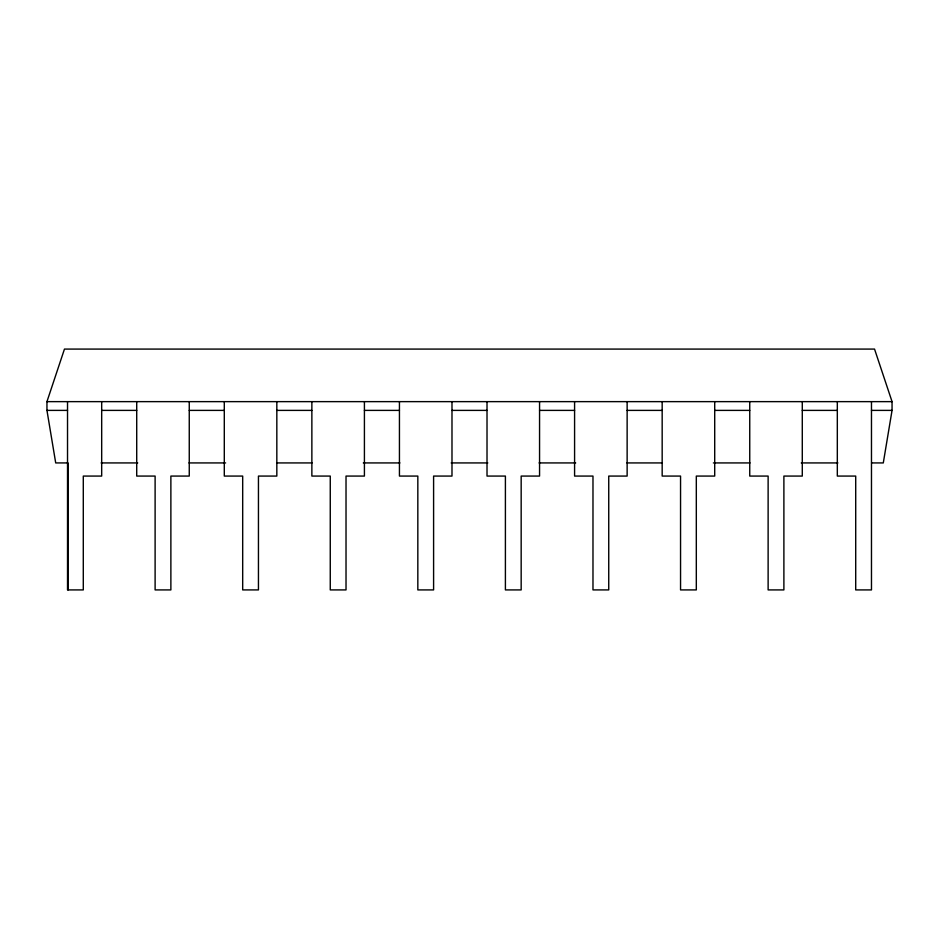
<?xml version="1.0" encoding="UTF-8"?>
<svg xmlns="http://www.w3.org/2000/svg" width="939" height="939" viewBox="0 0 939 939"><rect width="100%" height="100%" fill="white"/><g stroke="black" fill="none" stroke-linecap="round" stroke-linejoin="round"><path stroke-width="1.41" d="M67.42 462.927L55.706 462.927L46.95 410.39L46.95 401.634L64.462 349.085L874.538 349.085L892.05 401.634L892.05 410.39L883.294 462.927L871.58 462.927M46.95 401.634L892.05 401.634M46.95 410.39L67.526 410.39M101.682 410.39L136.718 410.39M189.255 410.39L224.292 410.39M276.829 410.39L311.865 410.39M364.414 410.39L399.439 410.39M451.988 410.39L487.012 410.39M539.561 410.39L574.586 410.39M627.135 410.39L662.171 410.39M714.708 410.39L749.745 410.39M802.282 410.39L837.318 410.39M871.474 410.39L892.05 410.39M101.119 462.927L137.728 462.927M188.997 462.927L225.618 462.927M276.888 462.927L312.041 462.927M363.311 462.927L399.92 462.927M451.19 462.927L487.811 462.927M539.08 462.927L575.689 462.927M626.959 462.927L662.112 462.927M713.382 462.927L750.003 462.927M801.272 462.927L837.881 462.927M871.474 401.634L871.474 589.915L855.711 589.915L855.711 476.073L837.318 476.073L837.318 401.634M802.282 401.634L802.282 476.073L783.889 476.073L783.889 589.915L768.125 589.915L768.125 476.073L749.745 476.073L749.745 401.634M714.708 401.634L714.708 476.073L696.315 476.073L696.315 589.915L680.552 589.915L680.552 476.073L662.171 476.073L662.171 401.634M627.135 401.634L627.135 476.073L608.742 476.073L608.742 589.915L592.979 589.915L592.979 476.073L574.586 476.073L574.586 401.634M539.561 401.634L539.561 476.073L521.168 476.073L521.168 589.915L505.405 589.915L505.405 476.073L487.012 476.073L487.012 401.634M451.988 401.634L451.988 476.073L433.595 476.073L433.595 589.915L417.832 589.915L417.832 476.073L399.439 476.073L399.439 401.634M364.414 401.634L364.414 476.073L346.022 476.073L346.022 589.915L330.258 589.915L330.258 476.073L311.865 476.073L311.865 401.634M276.829 401.634L276.829 476.073L258.448 476.073L258.448 589.915L242.685 589.915L242.685 476.073L224.292 476.073L224.292 401.634M189.255 401.634L189.255 476.073L170.875 476.073L170.875 589.915L155.111 589.915L155.111 476.073L136.718 476.073L136.718 401.634M101.682 401.634L101.682 476.073L83.289 476.073L83.289 589.915L67.526 589.915L67.526 401.634M68.054 462.927L68.054 589.915"/></g></svg>
